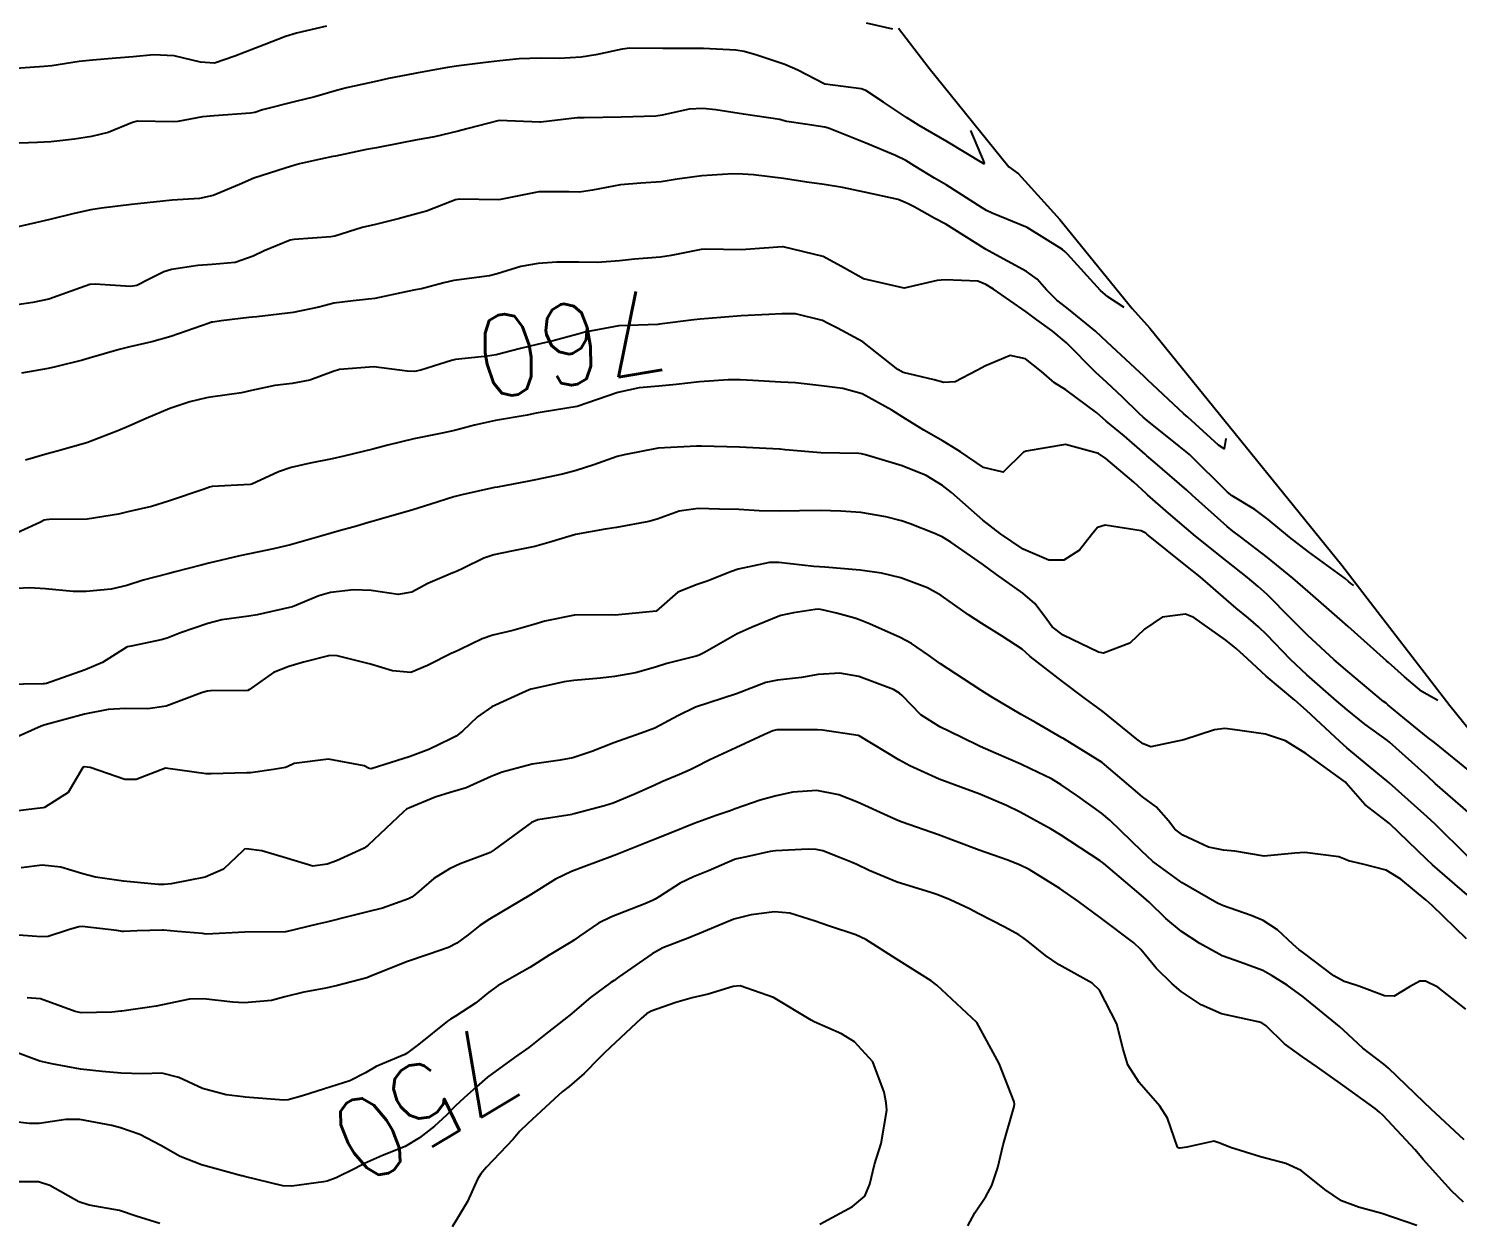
# Model space of a CAD drawing. Header units: metres. Extents: x 298520 to 308411, y 7433745 to 7450750.
# Drawn here: x 300045.1 to 300115.2, y 7449542.7 to 7449601.4 of the extents above; entities that cross this region are included whole.
import ezdxf
from ezdxf.enums import TextEntityAlignment as Align

# ---------------------------------------------------------------- set-up
doc = ezdxf.new("R2010")
doc.units = ezdxf.units.M
doc.header["$LTSCALE"] = 10
for name, color, linetype in [('Area', 45, 'Continuous'), ('Cotas', 45, 'Continuous'), ('Curvas de Nivel 1m', 11, 'Continuous'), ('Curvas de Nivel 5m', 15, 'Continuous')]:
    doc.layers.add(name, color=color, linetype=linetype)
doc.styles.add('Style-STANDARD', font='STANDARD.shx')

msp = doc.modelspace()

# ---------------------------------------------------------------- linework, layer by layer
at = {"layer": 'Area'}
msp.add_polyline3d([(300087.794, 7449601.383, 764.488), (300089.29, 7449599.432, 768.168), (300093.212, 7449594.579, 762.097), (300093.681, 7449594.237, 766.316), (300095.72, 7449591.991, 761.698), (300099.263, 7449587.621, 760.668), (300100.133, 7449586.661, 760.608), (300109.559, 7449575.025, 758.608), (300111.136, 7449572.979, 761.658), (300114.875, 7449568.126, 757.588), (300118.449, 7449563.69, 761.588)], dxfattribs=at)
at = {"layer": 'Curvas de Nivel 1m', "flags": 128}
for points, elevation in [([(300091.333, 7449596.36), (300092.006, 7449594.781), (300091.981, 7449594.736), (300090.161, 7449595.817), (300088.81, 7449596.61), (300088.177, 7449597.005), (300087.06, 7449597.755), (300086.19, 7449598.332), (300085.964, 7449598.416), (300084.193, 7449598.639), (300084.176, 7449598.643), (300084.133, 7449598.661), (300082.844, 7449599.325), (300082.202, 7449599.598), (300080.841, 7449600.069), (300080.208, 7449600.245), (300079.803, 7449600.31), (300078.209, 7449600.398), (300076.575, 7449600.399), (300076.218, 7449600.399), (300074.59, 7449600.403), (300074.217, 7449600.361), (300072.928, 7449600.083), (300072.21, 7449599.968), (300071.128, 7449599.902), (300070.209, 7449599.917), (300069.159, 7449599.89), (300068.207, 7449599.79), (300067.373, 7449599.695), (300066.203, 7449599.548), (300065.636, 7449599.451), (300064.197, 7449599.194), (300063.947, 7449599.153), (300062.735, 7449598.922), (300062.192, 7449598.794), (300060.68, 7449598.453), (300060.187, 7449598.327), (300059.123, 7449598.022), (300058.181, 7449597.795), (300056.557, 7449597.375), (300056.175, 7449597.257), (300055.961, 7449597.216), (300054.174, 7449597.091), (300053.605, 7449597.029), (300052.403, 7449596.812), (300052.169, 7449596.798), (300050.418, 7449596.818), (300050.168, 7449596.762), (300048.98, 7449596.262), (300048.158, 7449596.063), (300047.324, 7449595.934), (300046.153, 7449595.801), (300045.499, 7449595.78), (300044.159, 7449595.729)], 764), ([(300098.873, 7449587.68), (300098.07, 7449588.205), (300097.707, 7449588.504), (300096.091, 7449590.294), (300095.978, 7449590.408), (300095.842, 7449590.524), (300094.113, 7449591.608), (300092.386, 7449592.302), (300092.122, 7449592.433), (300091.909, 7449592.572), (300090.134, 7449593.69), (300089.556, 7449594.018), (300088.592, 7449594.613), (300088.147, 7449594.886), (300087.645, 7449595.131), (300086.16, 7449595.761), (300084.351, 7449596.477), (300084.171, 7449596.527), (300083.21, 7449596.674), (300082.3, 7449596.814), (300082.174, 7449596.845), (300081.968, 7449596.899), (300080.177, 7449597.159), (300078.821, 7449597.372), (300078.18, 7449597.441), (300077.518, 7449597.408), (300076.177, 7449597.119), (300075.866, 7449597.073), (300074.175, 7449597.013), (300072.361, 7449596.993), (300072.175, 7449596.99), (300072.004, 7449596.982), (300070.631, 7449596.825), (300070.225, 7449596.776), (300070.172, 7449596.777), (300068.173, 7449596.85), (300066.59, 7449596.45), (300066.165, 7449596.331), (300065.003, 7449596.049), (300064.158, 7449595.906), (300063.323, 7449595.745), (300062.152, 7449595.513), (300061.656, 7449595.429), (300060.145, 7449595.105), (300060.015, 7449595.081), (300059.395, 7449594.957), (300058.377, 7449594.731), (300058.14, 7449594.659), (300057.669, 7449594.508), (300056.133, 7449594.02), (300055.417, 7449593.721), (300054.124, 7449593.168), (300053.456, 7449593.03), (300052.122, 7449592.937), (300050.424, 7449592.763), (300050.12, 7449592.735), (300048.645, 7449592.557), (300048.117, 7449592.468), (300047.301, 7449592.288), (300046.112, 7449592.003), (300045.404, 7449591.833), (300044.107, 7449591.53)], 763), ([(300103.873, 7449581.24), (300103.783, 7449580.737), (300103.506, 7449580.917), (300102.001, 7449582.281), (300101.814, 7449582.452), (300100.019, 7449584.126), (300099.843, 7449584.295), (300099.648, 7449584.476), (300098.045, 7449585.974), (300097.464, 7449586.506), (300096.064, 7449587.656), (300095.574, 7449588.034), (300095.064, 7449588.535), (300094.598, 7449589.062), (300094.086, 7449589.434), (300092.218, 7449590.452), (300092.102, 7449590.517), (300092.021, 7449590.571), (300090.115, 7449591.772), (300089.569, 7449592.05), (300088.569, 7449592.613), (300088.273, 7449592.767), (300088.125, 7449592.836), (300087.77, 7449592.98), (300086.13, 7449593.338), (300085.041, 7449593.56), (300084.134, 7449593.721), (300083.295, 7449593.833), (300082.136, 7449594.001), (300080.662, 7449594.181), (300080.138, 7449594.225), (300079.653, 7449594.233), (300078.137, 7449594.141), (300076.92, 7449593.968), (300076.134, 7449593.838), (300075.128, 7449593.775), (300074.132, 7449593.689), (300072.761, 7449593.432), (300072.128, 7449593.338), (300071.593, 7449593.35), (300070.128, 7449593.351), (300068.249, 7449592.983), (300068.124, 7449592.964), (300066.238, 7449592.992), (300066.124, 7449592.982), (300066.04, 7449592.965), (300065.827, 7449592.883), (300064.601, 7449592.412), (300064.117, 7449592.265), (300063.223, 7449592.022), (300062.111, 7449591.756), (300061.45, 7449591.596), (300060.105, 7449591.177), (300059.914, 7449591.143), (300058.103, 7449591.011), (300057.919, 7449590.973), (300056.638, 7449590.449), (300056.091, 7449590.19), (300055.217, 7449589.878), (300054.084, 7449589.783), (300053.374, 7449589.74), (300052.08, 7449589.532), (300051.701, 7449589.431), (300050.993, 7449589.061), (300050.382, 7449588.755), (300050.069, 7449588.708), (300048.332, 7449588.825), (300048.07, 7449588.8), (300047.617, 7449588.646), (300046.063, 7449588.089), (300045.271, 7449587.918), (300044.059, 7449587.731)], 762), ([(300110.153, 7449574.02), (300110.104, 7449574.05), (300110.017, 7449574.125), (300109.902, 7449574.226), (300109.732, 7449574.362), (300107.922, 7449575.678), (300107.004, 7449576.389), (300105.942, 7449577.271), (300105.294, 7449577.757), (300104.184, 7449578.427), (300103.955, 7449578.601), (300102.077, 7449580.449), (300101.984, 7449580.534), (300101.578, 7449580.863), (300100, 7449582.132), (300099.816, 7449582.287), (300099.607, 7449582.476), (300098.791, 7449583.268), (300098.018, 7449583.988), (300097.473, 7449584.505), (300096.044, 7449585.946), (300095.339, 7449586.531), (300094.583, 7449587.067), (300094.062, 7449587.453), (300092.461, 7449588.566), (300092.076, 7449588.805), (300091.682, 7449588.971), (300090.08, 7449589.038), (300089.683, 7449588.992), (300088.073, 7449588.62), (300086.079, 7449589.075), (300085.14, 7449589.597), (300084.096, 7449590.174), (300082.135, 7449590.657), (300082.102, 7449590.657), (300080.289, 7449590.519), (300080.1, 7449590.512), (300078.304, 7449590.533), (300078.1, 7449590.515), (300076.627, 7449590.222), (300076.094, 7449590.144), (300074.819, 7449590.046), (300074.091, 7449589.965), (300073.009, 7449589.877), (300072.089, 7449589.905), (300071.007, 7449589.903), (300070.088, 7449589.83), (300069.241, 7449589.687), (300068.08, 7449589.326), (300067.709, 7449589.233), (300066.075, 7449589.023), (300065.955, 7449589.001), (300065.466, 7449588.886), (300064.369, 7449588.598), (300064.069, 7449588.534), (300063.597, 7449588.436), (300062.065, 7449588.119), (300060.999, 7449588.005), (300060.062, 7449587.883), (300059.323, 7449587.695), (300058.058, 7449587.436), (300056.276, 7449587.218), (300056.055, 7449587.193), (300055.88, 7449587.176), (300054.516, 7449587.015), (300054.114, 7449586.958), (300054.052, 7449586.946), (300053.938, 7449586.908), (300052.045, 7449586.25), (300051.11, 7449585.991), (300050.04, 7449585.737), (300049.509, 7449585.604), (300048.034, 7449585.191), (300047.712, 7449585.095), (300046.382, 7449584.76), (300046.026, 7449584.686), (300044.712, 7449584.444)], 761), ([(300115.793, 7449564.955), (300114.122, 7449566.307), (300113.815, 7449566.549), (300112.663, 7449567.483), (300111.831, 7449568.166), (300111.738, 7449568.238), (300111.618, 7449568.333), (300109.854, 7449569.796), (300109.184, 7449570.367), (300107.875, 7449571.581), (300107.081, 7449572.388), (300105.895, 7449573.579), (300105.464, 7449573.972), (300104.936, 7449574.415), (300103.915, 7449575.222), (300102.381, 7449576.446), (300101.937, 7449576.823), (300101.058, 7449577.578), (300100.022, 7449578.479), (300099.954, 7449578.54), (300099.356, 7449579.092), (300097.979, 7449580.259), (300097.617, 7449580.504), (300095.987, 7449580.953), (300094.055, 7449580.621), (300093.983, 7449580.594), (300093.951, 7449580.582), (300093.922, 7449580.551), (300092.94, 7449579.589), (300091.972, 7449579.823), (300090.839, 7449580.581), (300089.988, 7449581.107), (300089.039, 7449581.65), (300088, 7449582.285), (300087.459, 7449582.625), (300086.011, 7449583.427), (300085.054, 7449583.695), (300084.015, 7449583.835), (300082.727, 7449583.972), (300082.016, 7449584.015), (300080.634, 7449584.087), (300080.017, 7449584.127), (300079.426, 7449584.128), (300078.016, 7449584.016), (300076.876, 7449583.89), (300076.013, 7449583.81), (300075.06, 7449583.722), (300074.01, 7449583.507), (300072.003, 7449582.81), (300070.29, 7449582.537), (300069.999, 7449582.479), (300069.553, 7449582.392), (300067.996, 7449582.122), (300066.97, 7449581.893), (300065.991, 7449581.641), (300065.374, 7449581.502), (300063.986, 7449581.219), (300062.702, 7449580.919), (300062.149, 7449580.759), (300061.98, 7449580.718), (300060.549, 7449580.37), (300059.972, 7449580.237), (300058.9, 7449580.029), (300057.966, 7449579.823), (300057.338, 7449579.603), (300056.032, 7449578.999), (300055.953, 7449578.98), (300054.087, 7449578.883), (300053.951, 7449578.854), (300053.686, 7449578.76), (300051.944, 7449578.16), (300051.097, 7449577.903), (300049.939, 7449577.636), (300049.485, 7449577.527), (300047.935, 7449577.274), (300046.079, 7449577.262), (300045.934, 7449577.251), (300045.832, 7449577.223), (300045.622, 7449577.123), (300044.473, 7449576.589)], 759), ([(300115.769, 7449562.891), (300114.159, 7449564.306), (300113.788, 7449564.637), (300111.916, 7449566.329), (300111.814, 7449566.413), (300110.695, 7449567.22), (300109.828, 7449567.911), (300109.306, 7449568.365), (300107.852, 7449569.638), (300107.045, 7449570.388), (300105.875, 7449571.608), (300105.471, 7449571.998), (300104.983, 7449572.414), (300104.38, 7449572.915), (300103.892, 7449573.339), (300102.603, 7449574.443), (300101.911, 7449575.002), (300100.071, 7449576.478), (300099.997, 7449576.543), (300099.934, 7449576.589), (300099.704, 7449576.713), (300097.938, 7449576.98), (300097.572, 7449576.868), (300097.265, 7449576.507), (300096.681, 7449575.753), (300095.914, 7449575.274), (300095.174, 7449575.271), (300093.922, 7449575.811), (300092.797, 7449576.561), (300091.94, 7449577.239), (300090.392, 7449578.586), (300089.958, 7449578.938), (300089.145, 7449579.423), (300087.972, 7449579.896), (300086.178, 7449580.44), (300085.981, 7449580.487), (300085.84, 7449580.501), (300083.981, 7449580.531), (300082.219, 7449580.688), (300081.983, 7449580.723), (300081.95, 7449580.724), (300079.984, 7449580.823), (300078.116, 7449580.87), (300077.984, 7449580.867), (300077.866, 7449580.859), (300075.983, 7449580.76), (300074.313, 7449580.442), (300073.976, 7449580.35), (300072.823, 7449579.944), (300071.966, 7449579.664), (300071.291, 7449579.488), (300069.959, 7449579.217), (300069.639, 7449579.154), (300068.103, 7449578.858), (300067.953, 7449578.828), (300066.352, 7449578.473), (300065.948, 7449578.369), (300064.821, 7449578.015), (300063.941, 7449577.737), (300062.276, 7449577.264), (300061.935, 7449577.165), (300061.755, 7449577.112), (300061.169, 7449576.938), (300060.208, 7449576.67), (300059.929, 7449576.598), (300059.417, 7449576.447), (300057.923, 7449576.021), (300057.09, 7449575.819), (300055.919, 7449575.584), (300055.437, 7449575.486), (300053.914, 7449575.117), (300053.549, 7449575.025), (300052.263, 7449574.689), (300051.906, 7449574.598), (300050.685, 7449574.278), (300049.897, 7449574.02), (300049.128, 7449573.844), (300047.893, 7449573.73), (300047.258, 7449573.734), (300045.894, 7449573.853), (300045.115, 7449573.907), (300043.893, 7449573.844)], 758), ([(300115.747, 7449560.732), (300114.148, 7449562.306), (300113.766, 7449562.663), (300111.896, 7449564.329), (300111.784, 7449564.424), (300111.329, 7449564.798), (300109.808, 7449566.057), (300109.467, 7449566.363), (300107.828, 7449567.889), (300107.253, 7449568.386), (300105.85, 7449569.567), (300104.936, 7449570.414), (300104.377, 7449570.931), (300103.872, 7449571.333), (300102.298, 7449572.446), (300101.885, 7449572.609), (300100.735, 7449572.467), (300099.877, 7449571.874), (300099.159, 7449571.198), (300097.865, 7449570.699), (300097.614, 7449570.754), (300095.873, 7449571.576), (300095.343, 7449571.993), (300094.942, 7449572.534), (300094.494, 7449573.146), (300093.894, 7449573.644), (300092.598, 7449574.563), (300091.91, 7449575.065), (300090.358, 7449576.154), (300089.93, 7449576.411), (300089.531, 7449576.596), (300088.372, 7449577.048), (300087.939, 7449577.196), (300087.174, 7449577.394), (300085.943, 7449577.603), (300084.955, 7449577.667), (300083.943, 7449577.7), (300082.926, 7449577.697), (300081.943, 7449577.667), (300080.946, 7449577.697), (300079.943, 7449577.748), (300078.999, 7449577.779), (300077.944, 7449577.805), (300077.024, 7449577.667), (300075.938, 7449577.287), (300075.533, 7449577.168), (300073.934, 7449576.865), (300073.388, 7449576.788), (300071.93, 7449576.519), (300070.62, 7449576.129), (300069.924, 7449575.942), (300068.79, 7449575.716), (300067.92, 7449575.528), (300067.424, 7449575.359), (300066.427, 7449574.875), (300066.082, 7449574.707), (300065.909, 7449574.641), (300064.676, 7449574.117), (300063.895, 7449573.695), (300063.215, 7449573.589), (300061.896, 7449573.773), (300061.019, 7449573.815), (300059.894, 7449573.686), (300059.328, 7449573.522), (300058.019, 7449572.978), (300057.882, 7449572.936), (300056.289, 7449572.586), (300055.878, 7449572.522), (300054.551, 7449572.339), (300053.874, 7449572.16), (300052.534, 7449571.704), (300051.867, 7449571.444), (300051.57, 7449571.349), (300050.183, 7449571.067), (300049.92, 7449571.011), (300049.862, 7449570.98), (300048.694, 7449570.238), (300047.845, 7449569.874), (300045.942, 7449569.217), (300045.844, 7449569.19), (300045.776, 7449569.188), (300043.843, 7449569.158)], 757), ([(300115.721, 7449558.837), (300114.028, 7449560.307), (300113.745, 7449560.563), (300111.915, 7449562.328), (300111.764, 7449562.448), (300110.693, 7449563.267), (300109.782, 7449564.317), (300109.746, 7449564.36), (300107.804, 7449565.775), (300106.795, 7449566.39), (300105.816, 7449566.725), (300104.326, 7449566.93), (300103.819, 7449567.008), (300103.313, 7449566.94), (300101.813, 7449566.45), (300100.184, 7449566.097), (300099.809, 7449566.245), (300099.5, 7449566.483), (300097.826, 7449567.828), (300096.913, 7449568.509), (300095.845, 7449569.301), (300094.259, 7449570.544), (300094.052, 7449570.734), (300093.866, 7449570.904), (300092.89, 7449571.542), (300091.879, 7449572.15), (300091.233, 7449572.576), (300089.892, 7449573.528), (300089.21, 7449573.914), (300087.901, 7449574.405), (300086.964, 7449574.629), (300085.905, 7449574.781), (300084.17, 7449574.93), (300083.907, 7449574.936), (300083.632, 7449574.948), (300081.91, 7449575.149), (300081.449, 7449575.156), (300079.914, 7449574.823), (300079.584, 7449574.715), (300078.398, 7449574.241), (300077.903, 7449574.075), (300076.95, 7449573.697), (300075.883, 7449572.76), (300073.881, 7449572.574), (300073.673, 7449572.576), (300071.88, 7449572.565), (300070.425, 7449572.277), (300069.876, 7449572.112), (300068.846, 7449571.819), (300067.87, 7449571.586), (300067.335, 7449571.399), (300066.256, 7449570.876), (300065.987, 7449570.752), (300065.86, 7449570.694), (300064.656, 7449570.087), (300063.846, 7449569.756), (300062.932, 7449569.829), (300061.851, 7449570.155), (300060.227, 7449570.577), (300059.857, 7449570.58), (300058.565, 7449570.256), (300057.849, 7449570.043), (300057.086, 7449569.746), (300056.031, 7449568.998), (300055.923, 7449568.908), (300055.832, 7449568.869), (300054, 7449568.849), (300053.831, 7449568.838), (300053.564, 7449568.757), (300051.823, 7449568.091), (300050.917, 7449567.964), (300049.822, 7449567.989), (300048.972, 7449567.928), (300047.819, 7449567.709), (300045.872, 7449567.177), (300045.814, 7449567.164), (300045.778, 7449567.156), (300045.684, 7449567.121), (300044.403, 7449566.538)], 756), ([(300115.657, 7449553.218), (300114.28, 7449554.304), (300113.676, 7449554.593), (300113.4, 7449554.589), (300112.883, 7449554.318), (300112.141, 7449553.85), (300111.666, 7449553.877), (300110.399, 7449554.349), (300109.846, 7449554.529), (300109.675, 7449554.576), (300109.181, 7449554.862), (300107.689, 7449555.989), (300107.46, 7449556.153), (300107.171, 7449556.388), (300106.41, 7449557.109), (300105.705, 7449557.565), (300105.11, 7449557.812), (300103.712, 7449558.307), (300103.426, 7449558.433), (300101.727, 7449559.422), (300100.289, 7449560.472), (300100, 7449560.731), (300099.748, 7449560.981), (300098.173, 7449562.496), (300097.768, 7449562.84), (300096.608, 7449563.684), (300095.789, 7449564.242), (300095.299, 7449564.527), (300094.282, 7449565.027), (300093.8, 7449565.247), (300092.591, 7449565.776), (300091.808, 7449566.125), (300090.868, 7449566.579), (300089.818, 7449567.089), (300088.889, 7449567.669), (300087.964, 7449568.618), (300087.835, 7449568.74), (300087.548, 7449568.912), (300085.847, 7449569.553), (300084.916, 7449569.721), (300083.848, 7449569.648), (300083.024, 7449569.499), (300081.843, 7449569.373), (300081.274, 7449569.263), (300079.833, 7449568.71), (300077.826, 7449568.05), (300076.952, 7449567.618), (300075.816, 7449567.025), (300075.145, 7449566.77), (300073.808, 7449566.305), (300072.729, 7449565.875), (300071.8, 7449565.556), (300071.171, 7449565.445), (300069.797, 7449565.257), (300068.333, 7449564.852), (300067.942, 7449564.706), (300067.79, 7449564.639), (300066.565, 7449564.088), (300065.778, 7449563.858), (300065.036, 7449563.626), (300063.766, 7449563.108), (300063.632, 7449563.035), (300063.479, 7449562.904), (300061.746, 7449561.267), (300061.546, 7449561.131), (300061.127, 7449560.936), (300060.181, 7449560.503), (300059.737, 7449560.333), (300059.021, 7449560.246), (300057.739, 7449560.627), (300056.518, 7449560.992), (300055.744, 7449561.093), (300055.667, 7449561.077), (300055.594, 7449561.001), (300054.645, 7449560.1), (300053.73, 7449559.703), (300052.06, 7449559.378), (300051.726, 7449559.339), (300051.434, 7449559.345), (300049.727, 7449559.51), (300048.343, 7449559.704), (300047.73, 7449559.858), (300046.651, 7449560.193), (300045.735, 7449560.283), (300044.705, 7449560.158)], 754), ([(300115.578, 7449546.799), (300113.956, 7449548.306), (300113.598, 7449548.652), (300111.857, 7449550.328), (300111.625, 7449550.519), (300110.598, 7449551.311), (300109.641, 7449552.19), (300109.459, 7449552.362), (300107.665, 7449553.833), (300106.876, 7449554.392), (300106.137, 7449554.863), (300105.68, 7449555.11), (300104.581, 7449555.524), (300103.687, 7449555.845), (300102.595, 7449556.441), (300101.699, 7449557.032), (300100.92, 7449557.677), (300100.103, 7449558.474), (300099.718, 7449558.825), (300097.876, 7449560.364), (300097.742, 7449560.472), (300097.703, 7449560.5), (300095.756, 7449561.778), (300095.285, 7449562.054), (300094.42, 7449562.54), (300093.768, 7449562.899), (300093.104, 7449563.226), (300091.781, 7449563.774), (300089.914, 7449564.466), (300089.792, 7449564.51), (300089.612, 7449564.593), (300088.354, 7449565.167), (300087.801, 7449565.457), (300085.859, 7449566.64), (300085.813, 7449566.656), (300084.064, 7449566.915), (300083.816, 7449566.936), (300083.545, 7449566.943), (300081.815, 7449566.928), (300081.618, 7449566.889), (300081.174, 7449566.696), (300080.257, 7449566.257), (300079.806, 7449566.057), (300078.533, 7449565.462), (300077.796, 7449565.094), (300077.559, 7449564.979), (300077.039, 7449564.748), (300076.166, 7449564.377), (300075.785, 7449564.21), (300074.79, 7449563.762), (300073.771, 7449563.342), (300073.358, 7449563.205), (300071.857, 7449562.809), (300071.784, 7449562.788), (300071.763, 7449562.785), (300070.073, 7449562.513), (300069.758, 7449562.38), (300067.932, 7449561.045), (300067.743, 7449560.912), (300067.709, 7449560.894), (300067.625, 7449560.861), (300066.256, 7449560.354), (300065.731, 7449560.113), (300064.977, 7449559.635), (300064.113, 7449558.896), (300063.895, 7449558.724), (300063.719, 7449558.632), (300062.445, 7449558.186), (300061.709, 7449558.001), (300060.854, 7449557.79), (300059.701, 7449557.498), (300059.26, 7449557.396), (300057.693, 7449557.018), (300057.659, 7449557.015), (300055.693, 7449557), (300053.808, 7449556.903), (300053.692, 7449556.914), (300053.601, 7449556.931), (300052.384, 7449557.04), (300051.694, 7449557.095), (300051.65, 7449557.094), (300050.401, 7449557.063), (300049.722, 7449557.04), (300049.693, 7449557.038), (300049.662, 7449557.039), (300049.398, 7449557.074), (300047.696, 7449557.274), (300047.527, 7449557.27), (300047.026, 7449557.107), (300046.025, 7449556.781), (300045.689, 7449556.773), (300043.92, 7449556.908)], 753), ([(300115.545, 7449543.746), (300114.955, 7449544.296), (300113.568, 7449545.845), (300113.169, 7449546.314), (300111.59, 7449548.004), (300111.422, 7449548.163), (300111.206, 7449548.336), (300109.61, 7449549.492), (300108.37, 7449550.373), (300107.628, 7449550.881), (300106.753, 7449551.512), (300105.853, 7449552.407), (300105.645, 7449552.552), (300105.456, 7449552.602), (300103.651, 7449552.993), (300102.659, 7449553.439), (300101.668, 7449554.09), (300101.234, 7449554.457), (300100.451, 7449555.239), (300099.69, 7449556.141), (300099.352, 7449556.483), (300097.705, 7449557.717), (300096.631, 7449558.511), (300095.722, 7449559.141), (300094.206, 7449560.073), (300093.739, 7449560.312), (300093.107, 7449560.556), (300091.747, 7449561.026), (300090.619, 7449561.454), (300089.755, 7449561.776), (300087.977, 7449562.401), (300087.762, 7449562.483), (300087.436, 7449562.623), (300085.774, 7449563.387), (300084.869, 7449563.743), (300083.782, 7449563.96), (300082.594, 7449563.868), (300081.778, 7449563.695), (300080.99, 7449563.482), (300079.768, 7449563.06), (300079.516, 7449562.965), (300078.838, 7449562.724), (300077.759, 7449562.338), (300076.622, 7449561.884), (300075.751, 7449561.529), (300073.876, 7449560.788), (300073.784, 7449560.748), (300073.742, 7449560.733), (300072.336, 7449560.201), (300071.73, 7449559.975), (300070.942, 7449559.6), (300069.713, 7449558.83), (300067.701, 7449557.633), (300067.232, 7449557.33), (300066.653, 7449556.87), (300066.102, 7449556.463), (300065.687, 7449556.255), (300064.694, 7449555.905), (300063.679, 7449555.558), (300062.064, 7449554.926), (300061.799, 7449554.801), (300061.67, 7449554.755), (300060.231, 7449554.377), (300059.662, 7449554.247), (300058.578, 7449554.048), (300057.656, 7449553.827), (300056.988, 7449553.651), (300055.651, 7449553.524), (300055.097, 7449553.56), (300053.653, 7449553.719), (300052.967, 7449553.716), (300051.649, 7449553.438), (300051.332, 7449553.369), (300049.644, 7449553.121), (300049.599, 7449553.115), (300049.153, 7449553.077), (300047.642, 7449553.035), (300047.351, 7449553.103), (300045.652, 7449553.725), (300044.996, 7449553.783)], 752), ([(300113.247, 7449542.593), (300111.536, 7449543.189), (300110.393, 7449543.495), (300109.545, 7449543.807), (300108.724, 7449544.368), (300107.562, 7449545.295), (300106.823, 7449545.648), (300105.568, 7449545.963), (300104.101, 7449546.425), (300103.575, 7449546.643), (300103.277, 7449546.732), (300101.946, 7449546.446), (300101.625, 7449546.397), (300101.572, 7449546.396), (300101.53, 7449546.408), (300101.497, 7449546.451), (300100.999, 7449547.871), (300100.635, 7449548.464), (300099.61, 7449549.62), (300099.062, 7449550.486), (300098.814, 7449551.306), (300098.512, 7449552.491), (300097.668, 7449554.15), (300097.297, 7449554.504), (300095.682, 7449555.397), (300095.015, 7449555.858), (300094.163, 7449556.543), (300093.892, 7449556.744), (300093.696, 7449556.868), (300093.015, 7449557.242), (300091.706, 7449557.922), (300091.276, 7449558.144), (300090.33, 7449558.591), (300089.717, 7449558.839), (300089.374, 7449558.947), (300087.725, 7449559.449), (300086.344, 7449560.024), (300085.738, 7449560.317), (300085.512, 7449560.416), (300084.942, 7449560.652), (300084.073, 7449560.992), (300083.747, 7449561.067), (300083.351, 7449561.07), (300081.746, 7449560.993), (300081.483, 7449560.955), (300080.319, 7449560.704), (300079.852, 7449560.598), (300079.741, 7449560.561), (300078.452, 7449560.01), (300077.728, 7449559.718), (300077.064, 7449559.406), (300076.06, 7449558.757), (300075.846, 7449558.625), (300075.711, 7449558.557), (300075.337, 7449558.393), (300073.703, 7449557.749), (300073.056, 7449557.44), (300072.123, 7449556.806), (300071.874, 7449556.625), (300071.69, 7449556.508), (300070.628, 7449555.876), (300069.677, 7449555.259), (300068.939, 7449554.841), (300068.13, 7449554.389), (300067.661, 7449554.037), (300067.011, 7449553.508), (300066.037, 7449552.876), (300065.791, 7449552.729), (300065.64, 7449552.624), (300064.212, 7449551.485), (300063.624, 7449551.038), (300063.543, 7449550.991), (300063.35, 7449550.913), (300062.137, 7449550.405), (300061.615, 7449550.098), (300060.844, 7449549.704), (300059.606, 7449549.301), (300058.523, 7449548.966), (300057.807, 7449548.769), (300057.599, 7449548.75), (300055.702, 7449548.898), (300055.602, 7449548.907), (300054.763, 7449549.008), (300053.606, 7449549.329), (300052.442, 7449549.868), (300051.613, 7449550.069), (300050.636, 7449550.037), (300049.613, 7449550.074), (300048.686, 7449550.156), (300047.615, 7449550.277), (300046.203, 7449550.528), (300045.618, 7449550.662), (300044.347, 7449551.133)], 751), ([(300083.923, 7449542.664), (300085.536, 7449543.526), (300086.135, 7449544.043), (300086.381, 7449544.632), (300086.605, 7449545.587), (300086.938, 7449546.626), (300087.22, 7449548.254), (300087.187, 7449548.624), (300087.088, 7449549.138), (300086.528, 7449550.631), (300085.633, 7449551.612), (300084.996, 7449552.009), (300083.642, 7449552.595), (300083.51, 7449552.671), (300081.66, 7449553.796), (300080.011, 7449554.363), (300079.667, 7449554.339), (300078.441, 7449553.949), (300077.658, 7449553.776), (300076.863, 7449553.539), (300075.648, 7449553.114), (300075.418, 7449552.992), (300075.147, 7449552.767), (300073.628, 7449551.331), (300073.347, 7449551.071), (300073.067, 7449550.796), (300072.358, 7449550.06), (300071.609, 7449549.426), (300071.268, 7449549.152), (300070.892, 7449548.817), (300070.23, 7449548.187), (300069.585, 7449547.606), (300069.193, 7449547.222), (300068.858, 7449546.841), (300067.559, 7449545.457), (300067.277, 7449545.141), (300067.12, 7449544.864), (300066.625, 7449543.78), (300066.083, 7449542.874), (300065.862, 7449542.534)], 749), ([(300051.519, 7449542.692), (300050.346, 7449543.062), (300049.536, 7449543.333), (300048.046, 7449543.6), (300047.539, 7449543.754), (300046.107, 7449544.555), (300045.549, 7449544.74), (300043.941, 7449544.744)], 749)]:
    msp.add_lwpolyline(points, dxfattribs=dict(at, elevation=elevation))
at = {"layer": 'Curvas de Nivel 5m', "flags": 128}
for points, elevation in [([(300059.689, 7449601.494), (300058.225, 7449601.149), (300057.691, 7449600.978), (300056.642, 7449600.568), (300056.214, 7449600.407), (300055.202, 7449600.016), (300054.203, 7449599.677), (300053.509, 7449599.721), (300052.208, 7449600.039), (300051.192, 7449600.076), (300050.207, 7449599.99), (300049.36, 7449599.925), (300048.204, 7449599.823), (300047.557, 7449599.746), (300046.199, 7449599.546), (300045.822, 7449599.5), (300044.197, 7449599.392)], 765), ([(300087.513, 7449601.34), (300086.228, 7449601.637)], 765), ([(300114.283, 7449568.38), (300113.499, 7449568.825), (300112.638, 7449569.535), (300111.862, 7449570.239), (300111.764, 7449570.331), (300109.879, 7449572.008), (300109.474, 7449572.364), (300107.897, 7449573.739), (300107.159, 7449574.387), (300105.918, 7449575.4), (300104.582, 7449576.42), (300104.207, 7449576.698), (300103.938, 7449576.913), (300102.238, 7449578.447), (300101.957, 7449578.706), (300100.393, 7449580.049), (300099.982, 7449580.398), (300099.901, 7449580.471), (300098.869, 7449581.364), (300097.999, 7449582.099), (300097.527, 7449582.505), (300096.014, 7449583.631), (300095.461, 7449583.972), (300094.817, 7449584.538), (300094.032, 7449585.15), (300093.276, 7449585.316), (300092.026, 7449584.794), (300091.886, 7449584.71), (300091.642, 7449584.574), (300090.577, 7449584.025), (300090.017, 7449583.991), (300089.55, 7449584.129), (300088.022, 7449584.481), (300087.753, 7449584.623), (300086.043, 7449585.98), (300084.794, 7449586.653), (300084.302, 7449586.904), (300084.057, 7449587.038), (300082.736, 7449587.356), (300082.06, 7449587.361), (300081.426, 7449587.329), (300080.058, 7449587.265), (300078.458, 7449587.135), (300078.056, 7449587.098), (300077.737, 7449587.062), (300076.054, 7449586.852), (300075.969, 7449586.846), (300074.053, 7449586.78), (300072.39, 7449586.462), (300072.046, 7449586.37), (300070.828, 7449586.035), (300070.038, 7449585.853), (300069.222, 7449585.655), (300068.03, 7449585.356), (300067.608, 7449585.286), (300066.026, 7449585.116), (300065.83, 7449585.077), (300065.262, 7449584.888), (300064.328, 7449584.589), (300064.019, 7449584.527), (300063.656, 7449584.543), (300062.03, 7449584.759), (300060.338, 7449584.637), (300060.027, 7449584.538), (300058.88, 7449584.101), (300058.018, 7449583.942), (300057.159, 7449583.84), (300056.012, 7449583.598), (300055.526, 7449583.489), (300054.007, 7449583.268), (300053.798, 7449583.231), (300052.977, 7449583.035), (300051.999, 7449582.708), (300050.832, 7449582.224), (300049.991, 7449581.853), (300049.451, 7449581.613), (300048.089, 7449581.089), (300048.014, 7449581.058), (300047.982, 7449581.046), (300046.476, 7449580.612), (300045.973, 7449580.488), (300044.917, 7449580.182)], 760), ([(300115.697, 7449556.668), (300114.012, 7449558.307), (300113.717, 7449558.571), (300112.457, 7449559.598), (300111.739, 7449560.05), (300110.602, 7449560.347), (300109.896, 7449560.509), (300109.745, 7449560.563), (300109.412, 7449560.698), (300107.748, 7449560.913), (300107.251, 7449560.881), (300105.746, 7449560.735), (300104.311, 7449560.984), (300103.749, 7449561.034), (300103.017, 7449561.171), (300101.756, 7449561.764), (300101.368, 7449562.065), (300101.047, 7449562.461), (300100.451, 7449563.151), (300099.775, 7449563.652), (300098.779, 7449564.49), (300097.801, 7449565.336), (300095.865, 7449566.519), (300095.813, 7449566.55), (300094.56, 7449567.278), (300093.824, 7449567.681), (300092.329, 7449568.565), (300091.838, 7449568.888), (300090.978, 7449569.447), (300089.857, 7449570.171), (300089.273, 7449570.599), (300088.432, 7449571.175), (300087.871, 7449571.463), (300086.375, 7449572.138), (300085.88, 7449572.341), (300085.648, 7449572.411), (300084.739, 7449572.657), (300084.047, 7449572.83), (300083.885, 7449572.853), (300083.705, 7449572.852), (300082.631, 7449572.683), (300082.019, 7449572.551), (300081.881, 7449572.501), (300080.606, 7449571.972), (300079.872, 7449571.645), (300078.26, 7449570.734), (300077.998, 7449570.601), (300077.86, 7449570.561), (300076.413, 7449570.196), (300075.852, 7449570.015), (300074.88, 7449569.742), (300073.844, 7449569.552), (300073.16, 7449569.48), (300071.841, 7449569.36), (300071.369, 7449569.285), (300069.835, 7449568.953), (300069.737, 7449568.929), (300069.51, 7449568.835), (300067.825, 7449568.06), (300067.116, 7449567.571), (300066.371, 7449566.874), (300066.06, 7449566.628), (300065.809, 7449566.486), (300064.721, 7449565.973), (300063.8, 7449565.622), (300061.89, 7449565.025), (300061.794, 7449565.032), (300061.555, 7449565.172), (300059.798, 7449565.492), (300058.106, 7449565.286), (300057.794, 7449565.134), (300057.681, 7449565.094), (300057.101, 7449564.987), (300055.958, 7449564.831), (300055.79, 7449564.818), (300054.036, 7449564.77), (300053.789, 7449564.772), (300051.793, 7449565.05), (300050.348, 7449564.501), (300049.784, 7449564.503), (300048.094, 7449565.087), (300047.793, 7449565.12), (300047.735, 7449565.091), (300047.012, 7449563.864), (300045.852, 7449563.119), (300045.763, 7449563.101), (300044.003, 7449562.895)], 755), ([(300091.205, 7449542.575), (300091.31, 7449542.79), (300091.533, 7449543.223), (300092.084, 7449544.025), (300092.384, 7449544.562), (300092.673, 7449545.448), (300092.926, 7449546.556), (300093.477, 7449548.436), (300093.493, 7449548.551), (300093.469, 7449548.677), (300092.739, 7449550.559), (300091.643, 7449552.57), (300089.67, 7449554.392), (300089.398, 7449554.603), (300087.684, 7449555.696), (300086.186, 7449556.635), (300085.695, 7449556.866), (300084.355, 7449557.316), (300083.702, 7449557.545), (300082.454, 7449557.934), (300081.706, 7449558.002), (300080.551, 7449557.855), (300079.702, 7449557.638), (300077.815, 7449556.859), (300077.694, 7449556.8), (300077.654, 7449556.78), (300077.542, 7449556.742), (300076.214, 7449556.228), (300075.685, 7449555.935), (300074.045, 7449554.784), (300073.826, 7449554.632), (300073.669, 7449554.524), (300072.672, 7449553.785), (300071.645, 7449552.921), (300071.581, 7449552.873), (300071.505, 7449552.811), (300070.459, 7449551.997), (300069.628, 7449551.345), (300068.925, 7449550.84), (300067.613, 7449549.876), (300067.061, 7449549.413), (300066.456, 7449548.871), (300066.021, 7449548.451), (300065.59, 7449548.01), (300064.998, 7449547.473), (300064.266, 7449546.9), (300063.569, 7449546.476), (300062.455, 7449546.03), (300061.56, 7449545.637), (300061.104, 7449545.388), (300060.179, 7449544.944), (300059.724, 7449544.775), (300059.55, 7449544.738), (300057.998, 7449544.522), (300057.546, 7449544.55), (300055.674, 7449544.999), (300055.553, 7449545.03), (300055.514, 7449545.04), (300053.558, 7449545.568), (300052.516, 7449545.989), (300051.568, 7449546.531), (300050.535, 7449547.06), (300049.578, 7449547.394), (300049.147, 7449547.509), (300047.583, 7449547.8), (300046.89, 7449547.8), (300045.58, 7449547.611), (300045.099, 7449547.606), (300043.583, 7449547.785)], 750)]:
    msp.add_lwpolyline(points, dxfattribs=dict(at, elevation=elevation))

# ---------------------------------------------------------------- texts
at = {"layer": 'Cotas', "style": 'Style-STANDARD'}
for s, rotation, p in [('760', 189.71547, (300071.695, 7449585.879, 760)), ('750', 210.99764, (300064.527, 7449548.573, 750))]:
    msp.add_text(s, height=4, rotation=rotation, dxfattribs=at).set_placement(p, align=Align.MIDDLE_CENTER)

doc.saveas('drawing.dxf')
